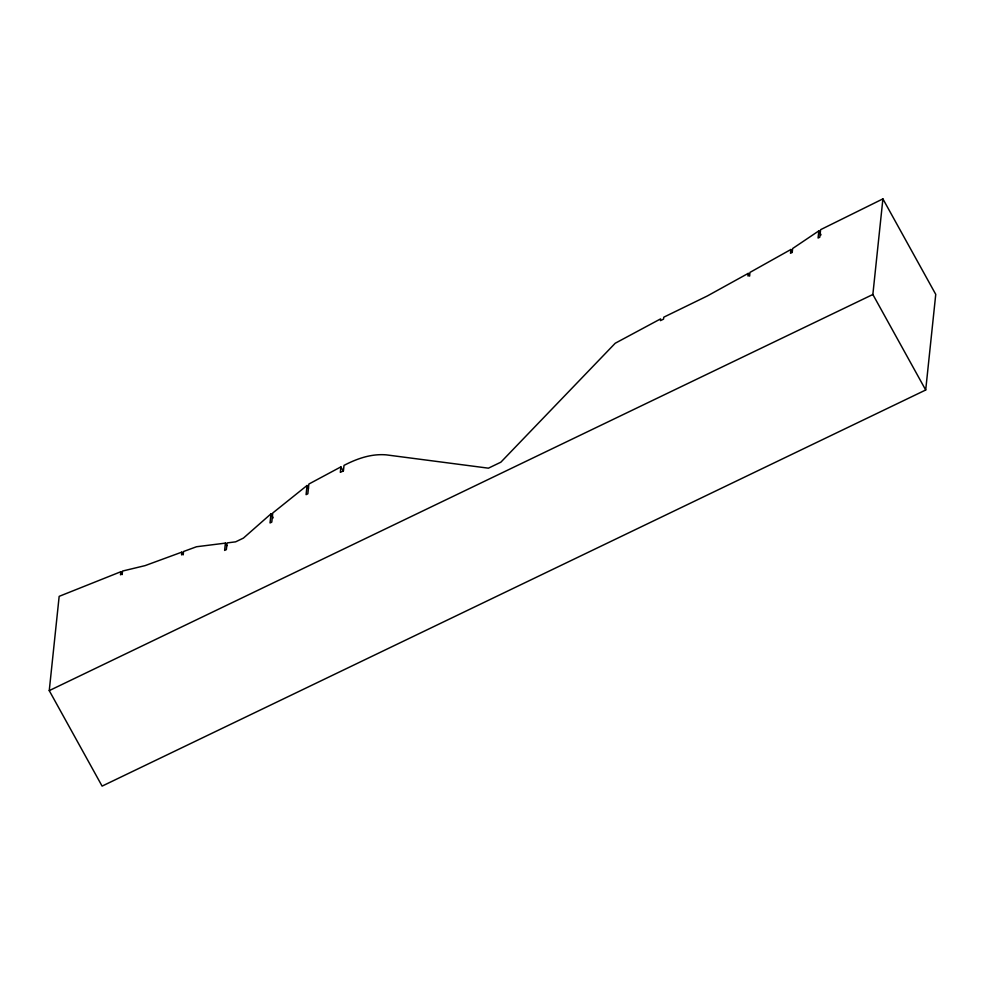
<?xml version="1.0" encoding="UTF-8"?>
<svg xmlns="http://www.w3.org/2000/svg" width="985" height="985" viewBox="0 0 985 985"><rect width="100%" height="100%" fill="white"/><g stroke="black" fill="none" stroke-linecap="round" stroke-linejoin="round"><path stroke-width="1.48" d="M120.81 571.743L120.478 574.821L122.226 573.972L122.534 571.054L145.078 565.624L181.843 552.129L181.548 554.887L183.284 554.05L183.555 551.501L196.507 546.749L225.393 543.129L224.629 550.443L226.365 549.605L227.079 542.92L235.637 541.836L243.43 538.093L270.998 513.85L270.038 522.961L271.786 522.124L272.734 513.013L307.049 485.494L306.089 494.667L307.825 493.83L308.859 484.054L340.896 466.878L340.33 472.369L343.433 470.867L344.011 465.376C357.149 458.591 371.246 453.605 386.268 454.861L488.412 468.171L500.86 462.187L615.219 343.248L660.627 318.869L660.442 320.642L663.558 319.128L663.755 317.195L707.328 295.968L748.218 273.387L747.935 275.997L749.683 275.16L749.967 272.402L790.881 249.5L790.487 253.293L792.223 252.443L792.642 248.516L818.83 230.884L818.079 238.038L819.816 237.188L820.603 229.677L882.905 198.884L935.75 294.38L925.703 389.998L102.095 786.116L49.25 690.62L59.162 596.344L120.81 571.743L122.263 574.563M925.703 389.998L872.858 294.49L882.905 198.884M49.25 690.62L872.858 294.49M818.83 230.884L821.047 234.886M790.881 249.5L792.359 252.172M748.218 273.387L749.696 276.059M340.896 466.878L343.112 470.892M307.049 485.494L308.527 488.166M270.998 513.85L273.214 517.864M225.393 543.129L226.87 545.801M181.843 552.129L183.321 554.801"/></g></svg>
